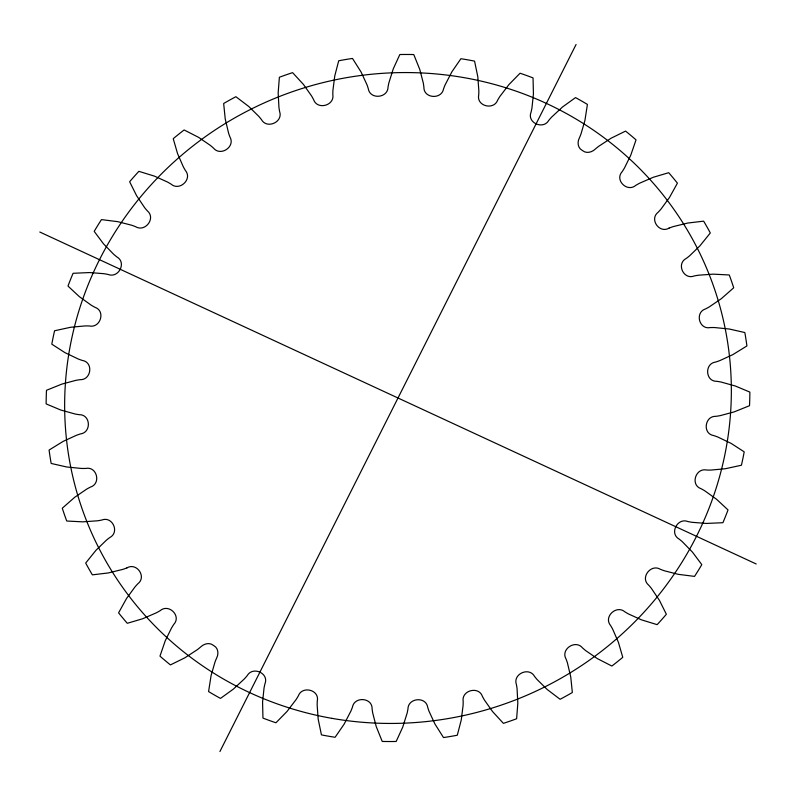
<?xml version="1.0" encoding="UTF-8"?>
<svg xmlns="http://www.w3.org/2000/svg" width="796" height="796" viewBox="0 0 796 796"><rect width="100%" height="100%" fill="white"/><g stroke="black" fill="none" stroke-linecap="round" stroke-linejoin="round"><path stroke-width="1.19" d="M219.925 751.514L576.075 44.486M669.078 228.094C659.396 233.934 649.019 219.169 658.143 212.253A74.486 72.078 -21.5 0 0 661.088 208.98L669.486 197.478L677.416 183.15A353.384 341.972 -21.5 0 0 668.72 172.702L653.337 177.249L639.636 183.199A74.486 72.078 -21.5 0 0 635.785 185.369C627.288 192.712 614.373 180.115 622.154 171.687A74.486 72.078 -21.5 0 0 624.482 167.976L630.74 155.27L636.034 139.867A353.384 341.972 -21.5 0 0 625.576 131.091L611.179 138.166L598.692 146.315A74.486 72.078 -21.5 0 0 595.269 149.101C592.005 152.285 586.443 153.807 582.642 150.673M126.922 567.906C136.604 562.066 146.981 576.831 137.857 583.747A74.486 72.078 -21.5 0 0 134.912 587.02L126.514 598.522L118.584 612.85A353.384 341.972 -21.5 0 0 127.28 623.298L142.663 618.751L156.364 612.801A74.486 72.078 -21.5 0 0 160.215 610.632C168.712 603.288 181.627 615.885 173.846 624.313A74.486 72.078 -21.5 0 0 171.518 628.024L165.26 640.73L159.966 656.133A353.384 341.972 -21.5 0 0 170.424 664.909L184.821 657.834L197.309 649.685A74.486 72.078 -21.5 0 0 200.731 646.899C203.995 643.715 209.557 642.193 213.358 645.327M39.8 232.024L756.2 563.976M582.224 150.384C577.727 148.066 577.12 142.106 579.359 137.987A74.486 72.078 -21.5 0 0 581 133.957L584.921 120.435L587.418 104.425A353.384 341.972 -21.5 0 0 575.518 97.59L562.543 106.972L551.648 117.092A74.486 72.078 -21.5 0 0 548.752 120.405C543.24 130.037 526.733 122.793 531.051 112.196A74.486 72.078 -21.5 0 0 531.957 107.967L533.429 94.028L533.041 77.909A353.384 341.972 -21.5 0 0 520.067 73.222L508.903 84.625L499.928 96.396A74.486 72.078 -21.5 0 0 497.659 100.137C493.848 110.515 476.366 106.236 478.695 95.092A74.486 72.078 -21.5 0 0 478.844 90.784L477.819 76.864L474.565 61.113A353.384 341.972 -21.5 0 0 460.904 58.715L451.899 71.799L445.123 84.864A74.486 72.078 -21.5 0 0 443.541 88.923C441.541 99.789 423.601 98.495 423.89 87.182A74.486 72.078 -21.5 0 0 423.273 82.943L419.781 69.461L413.771 54.556A353.384 341.972 -21.5 0 0 399.831 54.526L393.254 68.884L388.876 82.854A74.486 72.078 -21.5 0 0 388.04 87.092C387.911 98.157 370.031 99.838 368.299 88.724A74.486 72.078 -21.5 0 0 366.936 84.665L361.085 72.028L352.489 58.436A353.384 341.972 -21.5 0 0 338.708 60.765L334.758 75.968L332.917 90.406A74.486 72.078 -21.5 0 0 332.837 94.714C334.628 105.669 317.266 110.226 313.614 99.659A74.486 72.078 -21.5 0 0 311.535 95.908L303.505 84.515L292.59 72.635A353.384 341.972 -21.5 0 0 279.376 77.252L278.172 92.834L278.928 107.311A74.486 72.078 -21.5 0 0 279.615 111.549C283.306 122.077 266.899 129.37 261.496 119.659A74.486 72.078 -21.5 0 0 258.77 116.335L248.8 106.515L235.895 96.714A353.384 341.972 -21.5 0 0 223.656 103.49L225.238 118.972L228.551 133.051A74.486 72.078 -21.5 0 0 229.994 137.091C235.507 146.852 220.502 156.713 213.517 148.126A74.486 72.078 -21.5 0 0 210.234 145.32L198.632 137.38L184.125 129.957A353.384 341.972 -21.5 0 0 173.23 138.673L177.548 153.598L183.329 166.842A74.486 72.078 -21.5 0 0 185.468 170.563C192.682 179.239 179.478 191.428 171.15 184.174A74.486 72.078 -21.5 0 0 167.399 181.986L154.514 176.155L138.862 171.339A353.384 341.972 -21.5 0 0 129.639 181.737L136.564 195.637L144.633 207.656A74.486 72.078 -21.5 0 0 147.409 210.94C156.115 218.233 145.111 232.462 135.668 226.721A74.486 72.078 -21.5 0 0 131.579 225.208L117.798 221.676L101.46 219.606A353.384 341.972 -21.5 0 0 94.197 231.367L103.51 243.835L113.639 254.252A74.486 72.078 -21.5 0 0 116.962 256.999C126.892 262.64 118.465 278.56 108.157 274.471A74.486 72.078 -21.5 0 0 103.848 273.685L89.6 272.56L73.073 273.297A353.384 341.972 -21.5 0 0 67.978 286.072L79.411 296.709L91.271 305.216A74.486 72.078 -21.5 0 0 95.052 307.346C105.868 311.127 100.346 328.29 89.46 325.982A74.486 72.078 -21.5 0 0 85.053 325.932L70.764 327.246L54.566 330.768A353.384 341.972 -21.5 0 0 51.8 344.171L64.993 352.668L78.237 358.996A74.486 72.078 -21.5 0 0 82.346 360.449C93.679 362.24 91.321 380.12 80.137 379.672A74.486 72.078 -21.5 0 0 75.769 380.379L61.879 384.09L46.486 390.289A353.384 341.972 -21.5 0 0 46.138 403.9L60.695 410L74.914 413.96A74.486 72.078 -21.5 0 0 79.242 414.686C90.694 414.447 91.639 432.467 80.466 433.92A74.486 72.078 -21.5 0 0 76.277 435.352L63.202 441.352L49.083 450.048A353.384 341.972 -21.5 0 0 51.163 463.451L66.645 466.973L81.401 468.446A74.486 72.078 -21.5 0 0 85.809 468.426C97.022 466.187 101.281 483.729 90.446 487.082A74.486 72.078 -21.5 0 0 86.555 489.202L74.705 497.291L62.287 508.216A353.384 341.972 -21.5 0 0 66.725 521.022L82.665 521.848L97.51 520.793A74.486 72.078 -21.5 0 0 101.868 520.017C112.465 515.898 119.927 532.335 109.778 537.539A74.486 72.078 -21.5 0 0 106.306 540.265L96.017 550.225L85.689 563.041A353.384 341.972 -21.5 0 0 92.356 574.851L108.256 572.951L122.753 569.399A74.486 72.078 -21.5 0 0 126.922 567.906M213.776 645.616C218.273 647.934 218.88 653.894 216.641 658.013A74.486 72.078 -21.5 0 0 215 662.043L211.079 675.565L208.582 691.575A353.384 341.972 -21.5 0 0 220.482 698.41L233.457 689.028L244.352 678.908A74.486 72.078 -21.5 0 0 247.248 675.595C252.76 665.963 269.267 673.207 264.949 683.804A74.486 72.078 -21.5 0 0 264.043 688.033L262.571 701.972L262.959 718.091A353.384 341.972 -21.5 0 0 275.933 722.778L287.097 711.375L296.072 699.604A74.486 72.078 -21.5 0 0 298.341 695.863C302.152 685.475 319.634 689.764 317.305 700.908A74.486 72.078 -21.5 0 0 317.156 705.216L318.181 719.136L321.435 734.887A353.384 341.972 -21.5 0 0 335.096 737.285L344.101 724.201L350.877 711.136A74.486 72.078 -21.5 0 0 352.459 707.077C354.459 696.211 372.399 697.495 372.11 708.818A74.486 72.078 -21.5 0 0 372.727 713.057L376.219 726.539L382.229 741.444A353.384 341.972 -21.5 0 0 396.169 741.474L402.746 727.116L407.124 713.146A74.486 72.078 -21.5 0 0 407.96 708.908C408.089 697.843 425.969 696.162 427.701 707.276A74.486 72.078 -21.5 0 0 429.064 711.335L434.915 723.972L443.511 737.564A353.384 341.972 -21.5 0 0 457.292 735.235L461.242 720.032L463.083 705.594A74.486 72.078 -21.5 0 0 463.163 701.286C461.372 690.331 478.734 685.774 482.386 696.341A74.486 72.078 -21.5 0 0 484.465 700.092L492.495 711.485L503.41 723.365A353.384 341.972 -21.5 0 0 516.624 718.748L517.828 703.167L517.072 688.689A74.486 72.078 -21.5 0 0 516.385 684.451C512.694 673.923 529.101 666.63 534.504 676.341A74.486 72.078 -21.5 0 0 537.23 679.665L547.2 689.485L560.105 699.286A353.384 341.972 -21.5 0 0 572.344 692.51L570.762 677.028L567.448 662.949A74.486 72.078 -21.5 0 0 566.006 658.909C560.493 649.148 575.498 639.288 582.483 647.874A74.486 72.078 -21.5 0 0 585.766 650.68L597.368 658.62L611.875 666.043A353.384 341.972 -21.5 0 0 622.77 657.327L618.452 642.402L612.671 629.158A74.486 72.078 -21.5 0 0 610.532 625.437C603.318 616.761 616.522 604.572 624.85 611.825A74.486 72.078 -21.5 0 0 628.601 614.014L641.486 619.845L657.138 624.661A353.384 341.972 -21.5 0 0 666.361 614.263L659.436 600.363L651.367 588.343A74.486 72.078 -21.5 0 0 648.591 585.06C639.885 577.767 650.889 563.538 660.332 569.279A74.486 72.078 -21.5 0 0 664.421 570.792L678.202 574.324L694.54 576.394A353.384 341.972 -21.5 0 0 701.803 564.633L692.49 552.165L682.361 541.748A74.486 72.078 -21.5 0 0 679.038 539.001C669.108 533.36 677.535 517.44 687.843 521.529A74.486 72.078 -21.5 0 0 692.152 522.315L706.4 523.44L722.927 522.703A353.384 341.972 -21.5 0 0 728.022 509.928L716.589 499.291L704.729 490.784A74.486 72.078 -21.5 0 0 700.948 488.654C690.132 484.873 695.654 467.71 706.54 470.018A74.486 72.078 -21.5 0 0 710.947 470.068L725.236 468.754L741.434 465.232A353.384 341.972 -21.5 0 0 744.2 451.829L731.007 443.332L717.763 437.004A74.486 72.078 -21.5 0 0 713.654 435.551C702.321 433.76 704.679 415.88 715.863 416.328A74.486 72.078 -21.5 0 0 720.231 415.621L734.121 411.91L749.514 405.711A353.384 341.972 -21.5 0 0 749.862 392.1L735.305 386L721.086 382.04A74.486 72.078 -21.5 0 0 716.758 381.314C705.306 381.553 704.361 363.533 715.534 362.08A74.486 72.078 -21.5 0 0 719.723 360.648L732.798 354.648L746.917 345.952A353.384 341.972 -21.5 0 0 744.837 332.549L729.355 329.027L714.599 327.554A74.486 72.078 -21.5 0 0 710.191 327.574C698.978 329.813 694.719 312.271 705.555 308.918A74.486 72.078 -21.5 0 0 709.445 306.798L721.295 298.709L733.713 287.784A353.384 341.972 -21.5 0 0 729.275 274.978L713.335 274.152L698.49 275.207A74.486 72.078 -21.5 0 0 694.132 275.983C683.535 280.102 676.073 263.665 686.222 258.461A74.486 72.078 -21.5 0 0 689.694 255.735L699.982 245.775L710.311 232.959A353.384 341.972 -21.5 0 0 703.644 221.149L687.744 223.049L673.247 226.601A74.486 72.078 -21.5 0 0 669.078 228.094M331.922 718.35A334.788 323.972 -21.5 0 0 714.002 287.495A334.788 323.972 -21.5 0 0 148.076 188.154A334.788 323.972 -21.5 0 0 331.922 718.35"/></g></svg>
